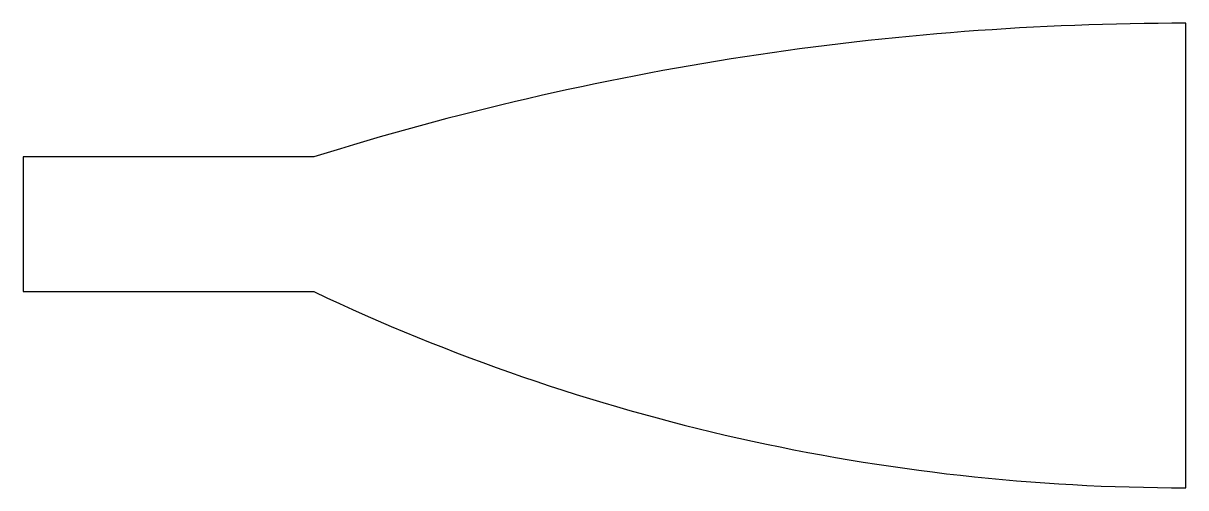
# Model space of a CAD drawing. Header units: metres. Extents: x -20 to 0, y -4 to 4.
import ezdxf

# ---------------------------------------------------------------- set-up
doc = ezdxf.new("R2010")
doc.units = ezdxf.units.M

msp = doc.modelspace()

# ---------------------------------------------------------------- linework, layer by layer
at = {"layer": 'PARAMETRIX'}
for p, q in [((0, -4), (0, 4)), ((-15, 1.697), (-20, 1.697)), ((-20, 1.697), (-20, -0.6228)), ((-20, -0.6228), (-15, -0.6228))]:
    msp.add_line(p, q, dxfattribs=at)
for centre, radius, start, end in [((0, -46), 50, 90, 107.4576), ((0, 31), 35, 244.6231, 270)]:
    msp.add_arc(centre, radius, start, end, dxfattribs=at)

doc.saveas('drawing.dxf')
